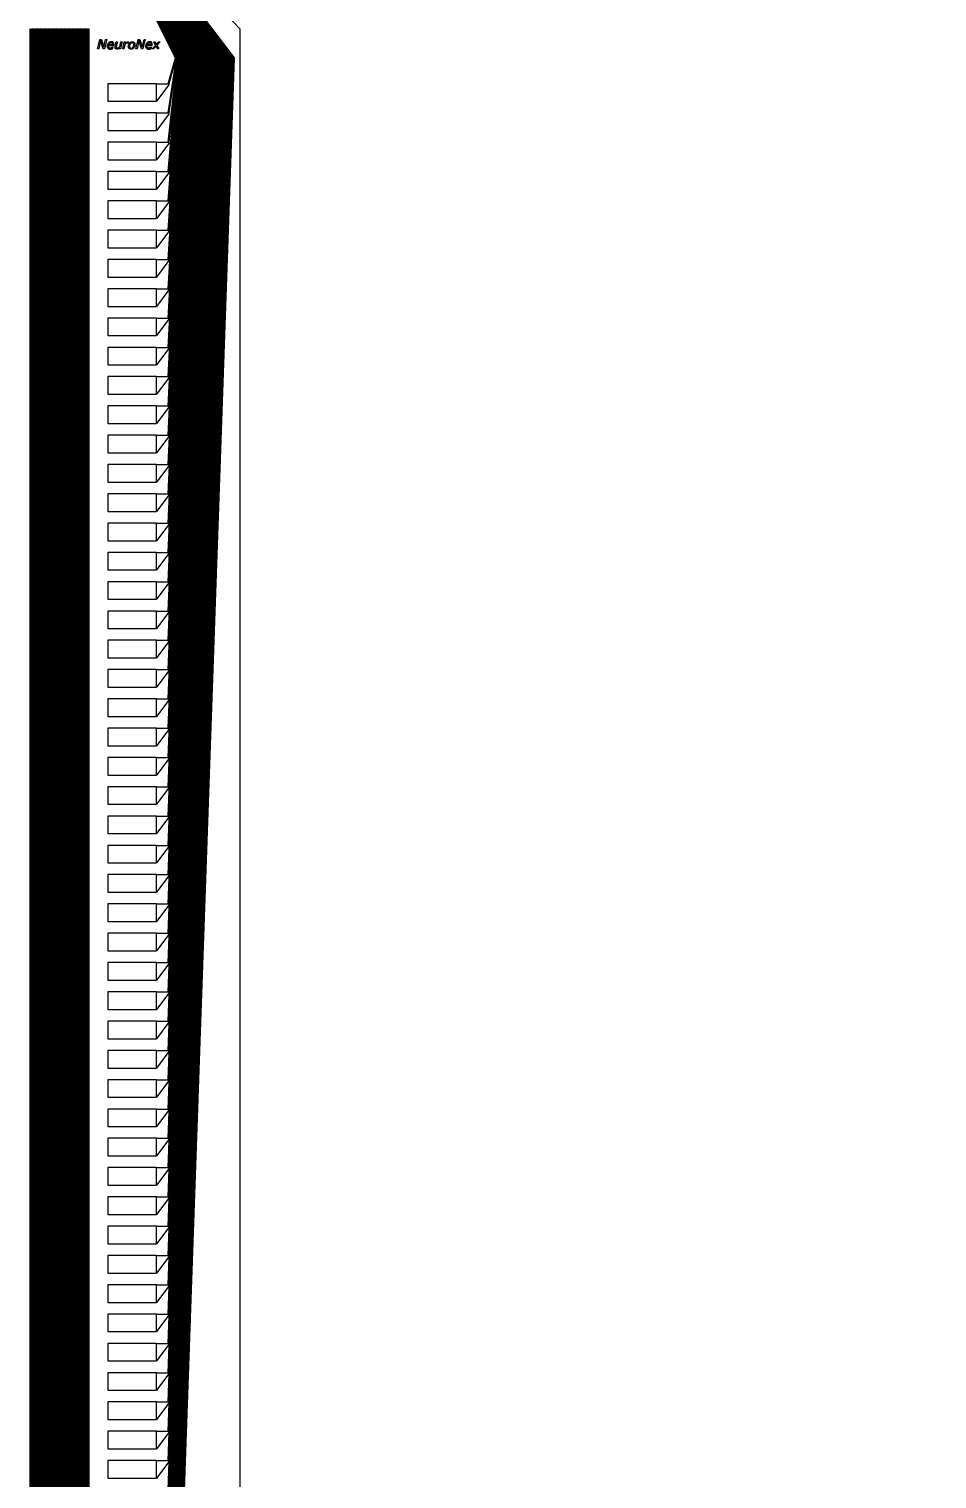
# Model space of a CAD drawing. Header units: inches. Extents: x 106592 to 209533, y 57057 to 74911.
# Drawn here: x 191323 to 194472, y 62992 to 68021 of the extents above; entities that cross this region are included whole.
import ezdxf

# ---------------------------------------------------------------- set-up
doc = ezdxf.new("R2010")
doc.units = ezdxf.units.IN
doc.header["$MEASUREMENT"] = 0
for name, color, linetype in [('metal', 221, 'Continuous'), ('nitride window', 40, 'Continuous'), ('profile', 140, 'Continuous')]:
    doc.layers.add(name, color=color, linetype=linetype)

msp = doc.modelspace()

# ---------------------------------------------------------------- linework, layer by layer
at = {"layer": 'metal'}
for points in [[(191584.5, 68411.4), (191585.1, 68411.4), (191832.5, 67921.4), (191830.9, 67921.4)], [(191585.7, 68411.4), (191586.3, 68411.4), (191835.7, 67921.4), (191834.1, 67921.4)], [(191586.9, 68411.4), (191587.5, 68411.4), (191838.9, 67921.4), (191837.3, 67921.4)], [(191842.1, 67921.4), (191840.5, 67921.4), (191588.1, 68411.4), (191588.7, 68411.4)], [(191589.3, 68411.4), (191589.9, 68411.4), (191845.3, 67921.4), (191843.7, 67921.4)], [(191848.5, 67921.4), (191846.9, 67921.4), (191590.5, 68411.4), (191591.1, 68411.4)], [(191591.7, 68411.4), (191592.3, 68411.4), (191851.7, 67921.4), (191850.1, 67921.4)], [(191592.9, 68411.4), (191593.5, 68411.4), (191854.9, 67921.4), (191853.3, 67921.4)], [(191856.5, 67921.4), (191858.1, 67921.4), (191594.7, 68411.4), (191594.1, 68411.4)], [(191595.3, 68411.4), (191595.9, 68411.4), (191861.3, 67921.4), (191859.7, 67921.4)], [(191862.9, 67921.4), (191864.5, 67921.4), (191597.1, 68411.4), (191596.5, 68411.4)], [(191597.7, 68411.4), (191598.3, 68411.4), (191867.7, 67921.4), (191866.1, 67921.4)], [(191869.3, 67921.4), (191870.9, 67921.4), (191599.5, 68411.4), (191598.9, 68411.4)], [(191600.1, 68411.4), (191600.7, 68411.4), (191874.1, 67921.4), (191872.5, 67921.4)], [(191601.3, 68411.4), (191601.9, 68411.4), (191877.3, 67921.4), (191875.7, 67921.4)], [(191602.5, 68411.4), (191603.1, 68411.4), (191880.5, 67921.4), (191878.9, 67921.4)], [(191603.7, 68411.4), (191604.3, 68411.4), (191883.7, 67921.4), (191882.1, 67921.4)], [(191604.9, 68411.4), (191605.5, 68411.4), (191886.9, 67921.4), (191885.3, 67921.4)], [(191890.1, 67921.4), (191888.5, 67921.4), (191606.1, 68411.4), (191606.7, 68411.4)], [(191607.3, 68411.4), (191607.9, 68411.4), (191893.3, 67921.4), (191891.7, 67921.4)], [(191896.5, 67921.4), (191894.9, 67921.4), (191608.5, 68411.4), (191609.1, 68411.4)], [(191609.7, 68411.4), (191610.3, 68411.4), (191899.7, 67921.4), (191898.1, 67921.4)], [(191610.9, 68411.4), (191611.5, 68411.4), (191902.9, 67921.4), (191901.3, 67921.4)], [(191904.5, 67921.4), (191906.1, 67921.4), (191612.7, 68411.4), (191612.1, 68411.4)], [(191613.3, 68411.4), (191613.9, 68411.4), (191909.3, 67921.4), (191907.7, 67921.4)], [(191910.9, 67921.4), (191912.5, 67921.4), (191615.1, 68411.4), (191614.5, 68411.4)], [(191615.7, 68411.4), (191616.3, 68411.4), (191915.7, 67921.4), (191914.1, 67921.4)], [(191917.3, 67921.4), (191918.9, 67921.4), (191617.5, 68411.4), (191616.9, 68411.4)], [(191618.1, 68411.4), (191618.7, 68411.4), (191922.1, 67921.4), (191920.5, 67921.4)], [(191619.3, 68411.4), (191619.9, 68411.4), (191925.3, 67921.4), (191923.7, 67921.4)], [(191620.5, 68411.4), (191621.1, 68411.4), (191928.5, 67921.4), (191926.9, 67921.4)], [(191621.7, 68411.4), (191622.3, 68411.4), (191931.7, 67921.4), (191930.1, 67921.4)], [(191622.9, 68411.4), (191623.5, 68411.4), (191934.9, 67921.4), (191933.3, 67921.4)], [(191938.1, 67921.4), (191936.5, 67921.4), (191624.1, 68411.4), (191624.7, 68411.4)], [(191625.3, 68411.4), (191625.9, 68411.4), (191941.3, 67921.4), (191939.7, 67921.4)], [(191944.5, 67921.4), (191942.9, 67921.4), (191626.5, 68411.4), (191627.1, 68411.4)], [(191627.7, 68411.4), (191628.3, 68411.4), (191947.7, 67921.4), (191946.1, 67921.4)], [(191628.9, 68411.4), (191629.5, 68411.4), (191950.9, 67921.4), (191949.3, 67921.4)], [(191952.5, 67921.4), (191954.1, 67921.4), (191630.7, 68411.4), (191630.1, 68411.4)], [(191631.3, 68411.4), (191631.9, 68411.4), (191957.3, 67921.4), (191955.7, 67921.4)], [(191958.9, 67921.4), (191960.5, 67921.4), (191633.1, 68411.4), (191632.5, 68411.4)], [(191633.7, 68411.4), (191634.3, 68411.4), (191963.7, 67921.4), (191962.1, 67921.4)], [(191965.3, 67921.4), (191966.9, 67921.4), (191635.5, 68411.4), (191634.9, 68411.4)], [(191636.1, 68411.4), (191636.7, 68411.4), (191970.1, 67921.4), (191968.5, 67921.4)], [(191637.3, 68411.4), (191637.9, 68411.4), (191973.3, 67921.4), (191971.7, 67921.4)], [(191638.5, 68411.4), (191639.1, 68411.4), (191976.5, 67921.4), (191974.9, 67921.4)], [(191639.7, 68411.4), (191640.3, 68411.4), (191979.7, 67921.4), (191978.1, 67921.4)], [(191640.9, 68411.4), (191641.5, 68411.4), (191982.9, 67921.4), (191981.3, 67921.4)], [(191986.1, 67921.4), (191984.5, 67921.4), (191642.1, 68411.4), (191642.7, 68411.4)], [(191643.3, 68411.4), (191643.9, 68411.4), (191989.3, 67921.4), (191987.7, 67921.4)], [(191992.5, 67921.4), (191990.9, 67921.4), (191644.5, 68411.4), (191645.1, 68411.4)], [(191645.7, 68411.4), (191646.3, 68411.4), (191995.7, 67921.4), (191994.1, 67921.4)], [(191646.9, 68411.4), (191647.5, 68411.4), (191998.9, 67921.4), (191997.3, 67921.4)], [(192000.5, 67921.4), (192002.1, 67921.4), (191648.7, 68411.4), (191648.1, 68411.4)], [(191649.3, 68411.4), (191649.9, 68411.4), (192005.3, 67921.4), (192003.7, 67921.4)], [(192006.9, 67921.4), (192008.5, 67921.4), (191651.1, 68411.4), (191650.5, 68411.4)], [(191651.7, 68411.4), (191652.3, 68411.4), (192011.7, 67921.4), (192010.1, 67921.4)], [(192013.3, 67921.4), (192014.9, 67921.4), (191653.5, 68411.4), (191652.9, 68411.4)], [(191654.1, 68411.4), (191654.7, 68411.4), (192018.1, 67921.4), (192016.5, 67921.4)], [(191655.3, 68411.4), (191655.9, 68411.4), (192021.3, 67921.4), (192019.7, 67921.4)], [(192024.5, 67921.4), (192022.9, 67921.4), (191656.5, 68411.4), (191657.1, 68411.4)], [(191657.7, 68411.4), (191658.3, 68411.4), (192027.7, 67921.4), (192026.1, 67921.4)], [(192030.9, 67921.4), (192029.3, 67921.4), (191658.9, 68411.4), (191659.5, 68411.4)], [(191660.1, 68411.4), (191660.7, 68411.4), (192034.1, 67921.4), (192032.5, 67921.4)], [(191328.2, 58721.4), (191326.6, 58721.4), (191326.6, 68021.4), (191328.2, 68021.4)], [(191331.4, 58721.4), (191329.8, 58721.4), (191329.8, 68021.4), (191331.4, 68021.4)], [(191334.6, 58721.4), (191333, 58721.4), (191333, 68021.4), (191334.6, 68021.4)], [(191337.8, 58721.4), (191336.2, 58721.4), (191336.2, 68021.4), (191337.8, 68021.4)], [(191341, 58721.4), (191339.4, 58721.4), (191339.4, 68021.4), (191341, 68021.4)], [(191344.2, 58721.4), (191342.6, 58721.4), (191342.6, 68021.4), (191344.2, 68021.4)], [(191347.4, 58721.4), (191345.8, 58721.4), (191345.8, 68021.4), (191347.4, 68021.4)], [(191350.6, 58721.4), (191349, 58721.4), (191349, 68021.4), (191350.6, 68021.4)], [(191353.8, 58721.4), (191352.2, 58721.4), (191352.2, 68021.4), (191353.8, 68021.4)], [(191357, 58721.4), (191355.4, 58721.4), (191355.4, 68021.4), (191357, 68021.4)], [(191360.2, 58721.4), (191358.6, 58721.4), (191358.6, 68021.4), (191360.2, 68021.4)], [(191363.4, 58721.4), (191361.8, 58721.4), (191361.8, 68021.4), (191363.4, 68021.4)], [(191366.6, 58721.4), (191365, 58721.4), (191365, 68021.4), (191366.6, 68021.4)], [(191369.8, 58721.4), (191368.2, 58721.4), (191368.2, 68021.4), (191369.8, 68021.4)], [(191373, 58721.4), (191371.4, 58721.4), (191371.4, 68021.4), (191373, 68021.4)], [(191376.2, 58721.4), (191374.6, 58721.4), (191374.6, 68021.4), (191376.2, 68021.4)], [(191379.4, 58721.4), (191377.8, 58721.4), (191377.8, 68021.4), (191379.4, 68021.4)], [(191382.6, 58721.4), (191381, 58721.4), (191381, 68021.4), (191382.6, 68021.4)], [(191385.8, 58721.4), (191384.2, 58721.4), (191384.2, 68021.4), (191385.8, 68021.4)], [(191389, 58721.4), (191387.4, 58721.4), (191387.4, 68021.4), (191389, 68021.4)], [(191392.2, 58721.4), (191390.6, 58721.4), (191390.6, 68021.4), (191392.2, 68021.4)], [(191395.4, 58721.4), (191393.8, 58721.4), (191393.8, 68021.4), (191395.4, 68021.4)], [(191398.6, 58721.4), (191397, 58721.4), (191397, 68021.4), (191398.6, 68021.4)], [(191401.8, 58721.4), (191400.2, 58721.4), (191400.2, 68021.4), (191401.8, 68021.4)], [(191405, 58721.4), (191403.4, 58721.4), (191403.4, 68021.4), (191405, 68021.4)], [(191408.2, 58721.4), (191406.6, 58721.4), (191406.6, 68021.4), (191408.2, 68021.4)], [(191411.4, 58721.4), (191409.8, 58721.4), (191409.8, 68021.4), (191411.4, 68021.4)], [(191414.6, 58721.4), (191413, 58721.4), (191413, 68021.4), (191414.6, 68021.4)], [(191417.8, 58721.4), (191416.2, 58721.4), (191416.2, 68021.4), (191417.8, 68021.4)], [(191421, 58721.4), (191419.4, 58721.4), (191419.4, 68021.4), (191421, 68021.4)], [(191424.2, 58721.4), (191422.6, 58721.4), (191422.6, 68021.4), (191424.2, 68021.4)], [(191427.4, 61418.7), (191425.8, 61418.7), (191425.8, 68021.4), (191427.4, 68021.4)], [(191430.6, 61418.7), (191429, 61418.7), (191429, 68021.4), (191430.6, 68021.4)], [(191433.8, 61418.7), (191432.2, 61418.7), (191432.2, 68021.4), (191433.8, 68021.4)], [(191437, 61418.7), (191435.4, 61418.7), (191435.4, 68021.4), (191437, 68021.4)], [(191440.2, 61418.7), (191438.6, 61418.7), (191438.6, 68021.4), (191440.2, 68021.4)], [(191443.4, 61418.7), (191441.8, 61418.7), (191441.8, 68021.4), (191443.4, 68021.4)], [(191446.6, 61418.7), (191445, 61418.7), (191445, 68021.4), (191446.6, 68021.4)], [(191449.8, 61418.7), (191448.2, 61418.7), (191448.2, 68021.4), (191449.8, 68021.4)], [(191453, 61418.7), (191451.4, 61418.7), (191451.4, 68021.4), (191453, 68021.4)], [(191456.2, 61418.7), (191454.6, 61418.7), (191454.6, 68021.4), (191456.2, 68021.4)], [(191459.4, 61418.7), (191457.8, 61418.7), (191457.8, 68021.4), (191459.4, 68021.4)], [(191462.6, 61418.7), (191461, 61418.7), (191461, 68021.4), (191462.6, 68021.4)], [(191465.8, 61418.7), (191464.2, 61418.7), (191464.2, 68021.4), (191465.8, 68021.4)], [(191469, 61418.7), (191467.4, 61418.7), (191467.4, 68021.4), (191469, 68021.4)], [(191472.2, 61418.7), (191470.6, 61418.7), (191470.6, 68021.4), (191472.2, 68021.4)], [(191475.4, 61418.7), (191473.8, 61418.7), (191473.8, 68021.4), (191475.4, 68021.4)], [(191478.6, 61418.7), (191477, 61418.7), (191477, 68021.4), (191478.6, 68021.4)], [(191481.8, 61418.7), (191480.2, 61418.7), (191480.2, 68021.4), (191481.8, 68021.4)], [(191485, 61418.7), (191483.4, 61418.7), (191483.4, 68021.4), (191485, 68021.4)], [(191488.2, 61418.7), (191486.6, 61418.7), (191486.6, 68021.4), (191488.2, 68021.4)], [(191491.4, 61418.7), (191489.8, 61418.7), (191489.8, 68021.4), (191491.4, 68021.4)], [(191494.6, 61418.7), (191493, 61418.7), (191493, 68021.4), (191494.6, 68021.4)], [(191497.8, 61418.7), (191496.2, 61418.7), (191496.2, 68021.4), (191497.8, 68021.4)], [(191501, 61418.7), (191499.4, 61418.7), (191499.4, 68021.4), (191501, 68021.4)], [(191504.2, 61418.7), (191502.6, 61418.7), (191502.6, 68021.4), (191504.2, 68021.4)], [(191507.4, 61418.7), (191505.8, 61418.7), (191505.8, 68021.4), (191507.4, 68021.4)], [(191510.6, 61418.7), (191509, 61418.7), (191509, 68021.4), (191510.6, 68021.4)], [(191513.8, 61418.7), (191512.2, 61418.7), (191512.2, 68021.4), (191513.8, 68021.4)], [(191517, 61418.7), (191515.4, 61418.7), (191515.4, 68021.4), (191517, 68021.4)], [(191520.2, 61418.7), (191518.6, 61418.7), (191518.6, 68021.4), (191520.2, 68021.4)], [(191523.4, 61418.7), (191521.8, 61418.7), (191521.8, 68021.4), (191523.4, 68021.4)], [(191526.6, 61418.7), (191525, 61418.7), (191525, 68021.4), (191526.6, 68021.4)], [(191529.8, 61418.7), (191528.2, 61418.7), (191528.2, 68021.4), (191529.8, 68021.4)], [(191560.3, 67952.4), (191567.7, 67984.4), (191574.1, 67984.4), (191581.9, 67958.2), (191588.3, 67984.4), (191592.4, 67984.4), (191584.6, 67952.4), (191579.5, 67952.4), (191570.9, 67981), (191564.3, 67952.4)], [(191598.3, 67964), (191616.1, 67964), (191616.4, 67965.3), (191616.7, 67966.8), (191616.9, 67968.6), (191616.9, 67969.6), (191616.8, 67970.8), (191616.5, 67972.1), (191616, 67973.3), (191615.7, 67973.9), (191615.3, 67974.4), (191614.8, 67974.9), (191614.3, 67975.3), (191613.7, 67975.8), (191613.4, 67976), (191612.8, 67976.2), (191611.9, 67976.6), (191611.1, 67976.8), (191610.2, 67976.9), (191609.3, 67977), (191608.3, 67977), (191607.4, 67977), (191606.7, 67976.9), (191605.9, 67976.8), (191605, 67976.6), (191604.1, 67976.4), (191603.3, 67976.1), (191602.5, 67975.7), (191601.5, 67975.2), (191600.7, 67974.7), (191599.9, 67974.1), (191599.1, 67973.4), (191598.3, 67972.5), (191597.5, 67971.7), (191596.8, 67970.7), (191596.2, 67969.9), (191595.7, 67969), (191595.2, 67967.9), (191594.8, 67967), (191594.5, 67966), (191594.3, 67965), (191594.1, 67964), (191594, 67963.3), (191593.9, 67962.6), (191593.9, 67961.7), (191593.8, 67961.3), (191593.8, 67960.7), (191593.9, 67960.1), (191593.9, 67959.4), (191594, 67958.9), (191594.1, 67958.4), (191594.3, 67957.8), (191594.5, 67957.2), (191594.8, 67956.5), (191595.1, 67956), (191595.4, 67955.6), (191595.5, 67955.4), (191596, 67954.8), (191596.3, 67954.5), (191596.8, 67954.1), (191597.4, 67953.6), (191598.1, 67953.2), (191598.8, 67952.9), (191599.2, 67952.7), (191599.9, 67952.5), (191600.1, 67952.4), (191600.8, 67952.2), (191601.3, 67952.1), (191602, 67952), (191602.7, 67951.9), (191603.4, 67951.8), (191603.9, 67951.8), (191604.3, 67951.8), (191604.8, 67951.8), (191605.3, 67951.8), (191605.9, 67951.9), (191606.5, 67951.9), (191607, 67952), (191607.5, 67952), (191608.1, 67952.1), (191608.6, 67952.3), (191609.1, 67952.4), (191609.5, 67952.5), (191609.9, 67952.6), (191610.4, 67952.7), (191610.8, 67952.8), (191611.2, 67953), (191611.6, 67953.1), (191612.2, 67953.3), (191612.8, 67953.5), (191613.7, 67953.9), (191614.6, 67958.2), (191614.4, 67958.2), (191613.9, 67957.9), (191613.3, 67957.5), (191612.7, 67957.2), (191612.3, 67957), (191611.8, 67956.8), (191611.4, 67956.6), (191610.9, 67956.4), (191610.5, 67956.3), (191610.1, 67956.1), (191609.6, 67955.9), (191609.2, 67955.8), (191608.8, 67955.7), (191608.3, 67955.6), (191607.8, 67955.5), (191607.4, 67955.4), (191607, 67955.3), (191606.4, 67955.3), (191606, 67955.2), (191605.4, 67955.2), (191604.9, 67955.2), (191604.5, 67955.2), (191604.1, 67955.3), (191603.5, 67955.3), (191603, 67955.4), (191602.7, 67955.5), (191602.2, 67955.6), (191601.7, 67955.8), (191601.3, 67956), (191601, 67956.1), (191600.7, 67956.3), (191600.3, 67956.6), (191600.1, 67956.8), (191599.7, 67957.1), (191599.6, 67957.3), (191599.4, 67957.6), (191599.1, 67957.9), (191598.9, 67958.3), (191598.8, 67958.4), (191598.6, 67958.7), (191598.5, 67959), (191598.5, 67959.3), (191598.3, 67959.6), (191598.2, 67960.1), (191598.1, 67960.9), (191598.1, 67961.7), (191598.1, 67962.4), (191598.2, 67963.2), (191598.3, 67963.8), (191598.3, 67964), (191598.3, 67964), (191598.9, 67967), (191599, 67967.3), (191599.1, 67967.6), (191599.2, 67967.9), (191599.4, 67968.3), (191599.5, 67968.7), (191599.7, 67969), (191599.8, 67969.3), (191600, 67969.6), (191600.1, 67969.8), (191600.3, 67970), (191600.5, 67970.3), (191600.6, 67970.5), (191600.9, 67970.8), (191601, 67971), (191601.4, 67971.3), (191601.6, 67971.5), (191601.9, 67971.7), (191602.1, 67972), (191602.4, 67972.2), (191602.7, 67972.4), (191602.9, 67972.5), (191603.2, 67972.7), (191603.3, 67972.8), (191603.5, 67972.9), (191603.7, 67973), (191604, 67973.1), (191604.2, 67973.2), (191604.5, 67973.3), (191604.7, 67973.4), (191604.9, 67973.4), (191605.2, 67973.5), (191605.4, 67973.6), (191605.7, 67973.7), (191605.9, 67973.7), (191606.1, 67973.7), (191606.4, 67973.8), (191606.7, 67973.8), (191606.9, 67973.8), (191607.2, 67973.8), (191607.6, 67973.9), (191607.7, 67973.9), (191607.9, 67973.9), (191608.2, 67973.8), (191608.4, 67973.8), (191608.6, 67973.8), (191608.8, 67973.8), (191608.9, 67973.8), (191609.2, 67973.7), (191609.5, 67973.7), (191609.7, 67973.6), (191610, 67973.5), (191610, 67973.5), (191610.2, 67973.5), (191610.3, 67973.4), (191610.5, 67973.4), (191610.6, 67973.3), (191610.7, 67973.2), (191610.8, 67973.2), (191610.9, 67973.1), (191611, 67973.1), (191611.1, 67973), (191611.2, 67972.9), (191611.3, 67972.9), (191611.4, 67972.8), (191611.5, 67972.7), (191611.6, 67972.6), (191611.7, 67972.5), (191611.8, 67972.4), (191612, 67972.1), (191612.2, 67971.9), (191612.3, 67971.6), (191612.4, 67971.4), (191612.5, 67971.2), (191612.6, 67971), (191612.7, 67970.8), (191612.7, 67970.6), (191612.8, 67970.3), (191612.8, 67970.1), (191612.9, 67969.6), (191612.9, 67969.3), (191612.9, 67969), (191612.9, 67968.6), (191612.9, 67968.3), (191612.9, 67968), (191612.8, 67967.7), (191612.8, 67967.4), (191612.7, 67967.2), (191612.7, 67967), (191599, 67967), (191598.9, 67967)], [(191625, 67976.4), (191629, 67976.4), (191626.6, 67966.1), (191625.9, 67962.7), (191625.6, 67961.8), (191625.5, 67961), (191625.4, 67960.4), (191625.3, 67959.3), (191625.3, 67958.5), (191625.5, 67957.6), (191625.7, 67957), (191626.1, 67956.5), (191626.3, 67956.2), (191626.5, 67956.1), (191626.7, 67956), (191626.9, 67955.9), (191627.1, 67955.8), (191627.4, 67955.7), (191627.7, 67955.6), (191627.9, 67955.5), (191628.2, 67955.5), (191628.5, 67955.5), (191628.7, 67955.4), (191629, 67955.4), (191629.3, 67955.4), (191629.6, 67955.4), (191629.8, 67955.4), (191630.1, 67955.5), (191630.4, 67955.5), (191630.7, 67955.5), (191631.1, 67955.6), (191631.4, 67955.7), (191631.6, 67955.8), (191631.9, 67955.9), (191632.2, 67956), (191632.6, 67956.1), (191633, 67956.3), (191633.4, 67956.5), (191633.8, 67956.7), (191634.2, 67956.8), (191634.5, 67957), (191634.7, 67957.1), (191634.9, 67957.2), (191635.2, 67957.4), (191635.5, 67957.5), (191635.7, 67957.7), (191635.9, 67957.8), (191636.1, 67957.9), (191636.4, 67958.1), (191636.6, 67958.3), (191636.8, 67958.3), (191636.9, 67958.4), (191636.9, 67958.5), (191638.3, 67964.3), (191640.2, 67972.3), (191641.1, 67976.4), (191645.2, 67976.4), (191643.7, 67970.1), (191642.5, 67965.1), (191641.9, 67962.4), (191639.6, 67952.4), (191635.5, 67952.4), (191636.1, 67955), (191635.6, 67954.6), (191634.7, 67954.1), (191633.8, 67953.5), (191632.9, 67953.1), (191632.2, 67952.7), (191631.4, 67952.4), (191630.5, 67952.1), (191629.9, 67952), (191629.3, 67951.8), (191628.7, 67951.7), (191627.9, 67951.7), (191627.2, 67951.7), (191626.5, 67951.8), (191625.9, 67951.8), (191625.3, 67952), (191624.8, 67952.1), (191624.3, 67952.3), (191623.8, 67952.5), (191623.4, 67952.8), (191623.1, 67953), (191622.7, 67953.2), (191622.4, 67953.6), (191622, 67954.1), (191621.7, 67954.6), (191621.4, 67955.2), (191621.2, 67955.8), (191621.1, 67956.5), (191621, 67957.1), (191621, 67957.7), (191621, 67958.3), (191621.1, 67959.2), (191621.2, 67960.2), (191621.3, 67960.8), (191621.5, 67961.5), (191621.9, 67963.1), (191622.5, 67965.8), (191624.3, 67973.4), (191625, 67976.4), (191625, 67976.4)], [(191653.1, 67976.4), (191657.2, 67976.4), (191656.4, 67972.8), (191657.5, 67973.6), (191658.8, 67974.4), (191660.2, 67975.1), (191661.7, 67975.7), (191663.1, 67976.1), (191664.3, 67976.3), (191665.4, 67976.4), (191666.5, 67976.3), (191667.4, 67976.2), (191668.1, 67976.1), (191667.1, 67972.1), (191666.8, 67972.1), (191666.3, 67972.2), (191665.2, 67972.4), (191664.2, 67972.5), (191663.2, 67972.5), (191662, 67972.4), (191660.8, 67972.1), (191659.2, 67971.5), (191658.2, 67971), (191657.1, 67970.4), (191656.2, 67969.8), (191655.6, 67969.4), (191651.7, 67952.4), (191647.6, 67952.4), (191650.8, 67966.3), (191652.5, 67974)], [(191681, 67977), (191682.5, 67977), (191683.8, 67976.7), (191684.8, 67976.5), (191685.9, 67976), (191687.2, 67975.1), (191688, 67974.3), (191688.8, 67973.2), (191689.5, 67971.8), (191689.8, 67970.8), (191690, 67969.7), (191690.1, 67968.6), (191690.1, 67967.4), (191690, 67965.8), (191689.9, 67964.8), (191689.6, 67963.7), (191689.4, 67962.7), (191689.2, 67962.1), (191688.9, 67961.1), (191688.6, 67960.3), (191688.2, 67959.5), (191687.7, 67958.6), (191687.4, 67958.1), (191686.7, 67957), (191685.8, 67956), (191684.7, 67954.9), (191683.4, 67953.8), (191682, 67953), (191680.5, 67952.4), (191679.2, 67952), (191677.9, 67951.8), (191676.2, 67951.7), (191675.2, 67951.7), (191673.5, 67952), (191672.4, 67952.3), (191671.5, 67952.7), (191670.6, 67953.2), (191669.8, 67953.8), (191669, 67954.6), (191668.4, 67955.6), (191667.9, 67956.6), (191667.6, 67957.5), (191667.3, 67958.7), (191667.2, 67959.9), (191667.1, 67961.4), (191667.2, 67962.3), (191667.3, 67964.1), (191667.7, 67965.9), (191668.3, 67967.6), (191669.1, 67969.5), (191670.2, 67971.3), (191671.3, 67972.7), (191672.4, 67973.8), (191673.6, 67974.7), (191675, 67975.6), (191676.7, 67976.3), (191678.1, 67976.7), (191679.3, 67976.9), (191680.2, 67977), (191680.9, 67977), (191680.9, 67973.6), (191679.9, 67973.6), (191678.9, 67973.5), (191678.1, 67973.3), (191677.2, 67972.9), (191676.2, 67972.3), (191675.3, 67971.6), (191674.4, 67970.7), (191673.6, 67969.5), (191673.1, 67968.7), (191672.6, 67967.6), (191672, 67966.2), (191671.7, 67964.9), (191671.5, 67963.7), (191671.4, 67962.3), (191671.3, 67960.5), (191671.5, 67959.1), (191672, 67957.6), (191672.6, 67956.8), (191673.3, 67956.1), (191674.2, 67955.6), (191675.1, 67955.2), (191676.3, 67955.1), (191677.6, 67955.1), (191679.1, 67955.4), (191680.3, 67955.9), (191681.7, 67956.8), (191683.2, 67958.5), (191684, 67959.8), (191684.7, 67961.3), (191685.3, 67963.1), (191685.7, 67965.3), (191685.7, 67966.9), (191685.8, 67968.6), (191685.5, 67970), (191685, 67971.2), (191684.5, 67972), (191683.9, 67972.6), (191683.2, 67973), (191682.1, 67973.5), (191681.2, 67973.6), (191680.9, 67973.6)], [(191693.5, 67952.4), (191700.9, 67984.4), (191707.3, 67984.4), (191715.1, 67958.3), (191721.5, 67984.4), (191725.6, 67984.4), (191717.8, 67952.4), (191712.7, 67952.4), (191704, 67981), (191697.5, 67952.4)], [(191731.5, 67964), (191749.3, 67964), (191749.6, 67965.3), (191749.9, 67966.9), (191750.1, 67968.6), (191750.1, 67969.6), (191750, 67970.8), (191749.7, 67972.2), (191749.2, 67973.4), (191748.9, 67973.9), (191748.5, 67974.4), (191748, 67974.9), (191747.5, 67975.4), (191746.9, 67975.8), (191746.6, 67976), (191746, 67976.3), (191745.1, 67976.6), (191744.3, 67976.8), (191743.4, 67977), (191742.5, 67977), (191741.5, 67977.1), (191740.6, 67977), (191739.9, 67977), (191739.1, 67976.9), (191738.2, 67976.7), (191737.3, 67976.4), (191736.5, 67976.1), (191735.7, 67975.8), (191734.7, 67975.2), (191733.9, 67974.7), (191733.1, 67974.1), (191732.3, 67973.4), (191731.4, 67972.6), (191730.7, 67971.7), (191730, 67970.8), (191729.4, 67969.9), (191728.9, 67969), (191728.4, 67968), (191728, 67967), (191727.7, 67966), (191727.5, 67965), (191727.3, 67964.1), (191727.2, 67963.4), (191727.1, 67962.6), (191727, 67961.8), (191727, 67961.3), (191727, 67960.7), (191727.1, 67960.1), (191727.1, 67959.4), (191727.2, 67958.9), (191727.3, 67958.4), (191727.5, 67957.9), (191727.7, 67957.2), (191728, 67956.5), (191728.3, 67956), (191728.6, 67955.6), (191728.7, 67955.4), (191729.2, 67954.9), (191729.5, 67954.5), (191730, 67954.1), (191730.6, 67953.7), (191731.3, 67953.2), (191732, 67952.9), (191732.4, 67952.7), (191733.1, 67952.5), (191733.3, 67952.4), (191734, 67952.2), (191734.5, 67952.1), (191735.2, 67952), (191735.9, 67951.9), (191736.6, 67951.9), (191737, 67951.9), (191737.5, 67951.9), (191738, 67951.8), (191738.5, 67951.9), (191739.1, 67951.9), (191739.7, 67951.9), (191740.2, 67952), (191740.7, 67952.1), (191741.3, 67952.2), (191741.8, 67952.3), (191742.3, 67952.4), (191742.7, 67952.5), (191743.1, 67952.6), (191743.6, 67952.7), (191744, 67952.9), (191744.4, 67953), (191744.8, 67953.1), (191745.4, 67953.4), (191746, 67953.6), (191746.9, 67953.9), (191747.8, 67958.2), (191747.6, 67958.2), (191747.1, 67957.9), (191746.5, 67957.6), (191745.9, 67957.2), (191745.5, 67957), (191745, 67956.8), (191744.6, 67956.6), (191744.1, 67956.5), (191743.7, 67956.3), (191743.2, 67956.1), (191742.8, 67956), (191742.4, 67955.9), (191742, 67955.7), (191741.5, 67955.6), (191741, 67955.5), (191740.6, 67955.4), (191740.1, 67955.3), (191739.6, 67955.3), (191739.2, 67955.2), (191738.6, 67955.2), (191738.1, 67955.2), (191737.7, 67955.2), (191737.3, 67955.3), (191736.7, 67955.3), (191736.2, 67955.4), (191735.9, 67955.5), (191735.4, 67955.7), (191734.9, 67955.8), (191734.5, 67956), (191734.2, 67956.2), (191733.9, 67956.4), (191733.5, 67956.6), (191733.2, 67956.9), (191732.9, 67957.2), (191732.8, 67957.3), (191732.6, 67957.6), (191732.3, 67957.9), (191732.1, 67958.3), (191732, 67958.5), (191731.8, 67958.8), (191731.7, 67959), (191731.6, 67959.3), (191731.5, 67959.6), (191731.4, 67960.2), (191731.3, 67961), (191731.3, 67961.7), (191731.3, 67962.4), (191731.4, 67963.2), (191731.5, 67963.8), (191731.5, 67964), (191731.5, 67964), (191732.1, 67967), (191732.2, 67967.3), (191732.3, 67967.6), (191732.4, 67967.9), (191732.6, 67968.4), (191732.7, 67968.7), (191732.9, 67969), (191733, 67969.3), (191733.2, 67969.6), (191733.3, 67969.8), (191733.5, 67970), (191733.7, 67970.4), (191733.8, 67970.5), (191734.1, 67970.8), (191734.2, 67971), (191734.6, 67971.4), (191734.8, 67971.5), (191735.1, 67971.8), (191735.3, 67972), (191735.6, 67972.2), (191735.9, 67972.4), (191736.1, 67972.5), (191736.3, 67972.7), (191736.5, 67972.8), (191736.7, 67972.9), (191736.9, 67973), (191737.2, 67973.1), (191737.4, 67973.2), (191737.7, 67973.3), (191737.9, 67973.4), (191738.1, 67973.5), (191738.4, 67973.6), (191738.6, 67973.6), (191738.9, 67973.7), (191739.1, 67973.7), (191739.3, 67973.8), (191739.6, 67973.8), (191739.9, 67973.8), (191740.1, 67973.9), (191740.4, 67973.9), (191740.8, 67973.9), (191740.9, 67973.9), (191741.1, 67973.9), (191741.4, 67973.9), (191741.6, 67973.9), (191741.8, 67973.8), (191742, 67973.8), (191742.1, 67973.8), (191742.4, 67973.8), (191742.7, 67973.7), (191742.9, 67973.7), (191743.2, 67973.6), (191743.2, 67973.6), (191743.4, 67973.5), (191743.5, 67973.4), (191743.7, 67973.4), (191743.8, 67973.3), (191743.9, 67973.3), (191744, 67973.2), (191744.1, 67973.2), (191744.2, 67973.1), (191744.3, 67973), (191744.4, 67972.9), (191744.5, 67972.9), (191744.6, 67972.8), (191744.7, 67972.7), (191744.8, 67972.6), (191744.9, 67972.5), (191745, 67972.4), (191745.2, 67972.1), (191745.4, 67971.9), (191745.5, 67971.7), (191745.6, 67971.4), (191745.7, 67971.2), (191745.8, 67971.1), (191745.9, 67970.8), (191745.9, 67970.6), (191746, 67970.3), (191746, 67970.1), (191746.1, 67969.6), (191746.1, 67969.4), (191746.1, 67969), (191746.1, 67968.6), (191746.1, 67968.3), (191746.1, 67968), (191746, 67967.8), (191746, 67967.5), (191745.9, 67967.2), (191745.9, 67967), (191732.2, 67967), (191732.1, 67967)], [(191755.1, 67976.4), (191759.5, 67976.4), (191764.3, 67967.2), (191773.1, 67976.4), (191778, 67976.4), (191765.9, 67964.3), (191772.5, 67952.4), (191768, 67952.4), (191763.2, 67961.5), (191754.4, 67952.4), (191749.5, 67952.4), (191761.6, 67964.5)], [(191898.1, 67921.4), (191899.7, 67921.4), (191807.3, 65698), (191805.2, 65698)], [(191807.3, 65799.6), (191805.2, 65799.6), (191894.9, 67921.4), (191896.5, 67921.4)], [(191891.7, 67921.4), (191893.3, 67921.4), (191807.3, 65901.2), (191805.2, 65901.2)], [(191807.3, 66002.8), (191805.2, 66002.8), (191888.5, 67921.4), (191890.1, 67921.4)], [(191807.3, 66104.4), (191805.2, 66104.4), (191885.3, 67921.4), (191886.9, 67921.4)], [(191882.1, 67921.4), (191883.7, 67921.4), (191807.3, 66206.1), (191805.2, 66206.1)], [(191901.3, 67921.4), (191902.9, 67921.4), (191807.3, 65596.4), (191805.2, 65596.4)], [(191904.5, 67921.4), (191906.1, 67921.4), (191807.3, 65494.8), (191805.2, 65494.8)], [(191930.1, 67921.4), (191931.7, 67921.4), (191807.3, 64682), (191805.2, 64682)], [(191926.9, 67921.4), (191928.5, 67921.4), (191807.3, 64783.6), (191805.2, 64783.6)], [(191907.7, 67921.4), (191909.3, 67921.4), (191807.3, 65393.2), (191805.2, 65393.2)], [(191807.3, 65291.6), (191805.2, 65291.6), (191910.9, 67921.4), (191912.5, 67921.4)], [(191807.3, 65190), (191805.2, 65190), (191914.1, 67921.4), (191915.7, 67921.4)], [(191917.3, 67921.4), (191918.9, 67921.4), (191807.3, 65088.4), (191805.2, 65088.4)], [(191807.3, 64986.8), (191805.2, 64986.8), (191920.5, 67921.4), (191922.1, 67921.4)], [(191923.7, 67921.4), (191925.3, 67921.4), (191807.3, 64885.2), (191805.2, 64885.2)], [(191872.5, 67921.4), (191874.1, 67921.4), (191807.3, 66510.9), (191805.2, 66510.9)], [(191807.3, 66612.5), (191805.2, 66612.5), (191869.3, 67921.4), (191870.9, 67921.4)], [(191866.1, 67921.4), (191867.7, 67921.4), (191807.3, 66714.1), (191805.2, 66714.1)], [(191807.3, 66815.7), (191805.2, 66815.7), (191862.9, 67921.4), (191864.5, 67921.4)], [(191807.3, 66917.3), (191805.2, 66917.3), (191859.7, 67921.4), (191861.3, 67921.4)], [(191856.5, 67921.4), (191858.1, 67921.4), (191807.3, 67018.9), (191805.2, 67018.9)], [(191875.7, 67921.4), (191877.3, 67921.4), (191807.3, 66409.3), (191805.2, 66409.3)], [(191878.9, 67921.4), (191880.5, 67921.4), (191807.3, 66307.7), (191805.2, 66307.7)], [(191853.3, 67921.4), (191854.9, 67921.4), (191807.3, 67120.5), (191805.2, 67120.5)], [(191850.1, 67921.4), (191851.7, 67921.4), (191807.3, 67222.1), (191805.2, 67222.1)], [(191830.9, 67921.4), (191832.5, 67921.4), (191807.3, 67831.7), (191805.2, 67831.7)], [(191807.3, 67730.1), (191805.2, 67730.1), (191834.1, 67921.4), (191835.7, 67921.4)], [(191807.3, 67628.5), (191805.2, 67628.5), (191837.3, 67921.4), (191838.9, 67921.4)], [(191840.5, 67921.4), (191842.1, 67921.4), (191807.3, 67526.9), (191805.2, 67526.9)], [(191807.3, 67425.3), (191805.2, 67425.3), (191843.7, 67921.4), (191845.3, 67921.4)], [(191846.9, 67921.4), (191848.5, 67921.4), (191807.3, 67323.7), (191805.2, 67323.7)], [(192000.5, 67921.4), (192002.1, 67921.4), (191807.3, 62446.7), (191805.2, 62446.7)], [(191807.3, 62548.3), (191805.2, 62548.3), (191997.3, 67921.4), (191998.9, 67921.4)], [(191994.1, 67921.4), (191995.7, 67921.4), (191807.3, 62649.9), (191805.2, 62649.9)], [(191807.3, 62751.5), (191805.2, 62751.5), (191990.9, 67921.4), (191992.5, 67921.4)], [(191807.3, 62853.1), (191805.2, 62853.1), (191987.7, 67921.4), (191989.3, 67921.4)], [(191984.5, 67921.4), (191986.1, 67921.4), (191807.3, 62954.7), (191805.2, 62954.7)], [(192003.7, 67921.4), (192005.3, 67921.4), (191807.3, 62345.1), (191805.2, 62345.1)], [(192006.9, 67921.4), (192008.5, 67921.4), (191807.3, 62243.5), (191805.2, 62243.5)], [(192032.5, 67921.4), (192034.1, 67921.4), (191807.3, 61430.7), (191805.2, 61430.7)], [(192029.3, 67921.4), (192030.9, 67921.4), (191807.3, 61532.3), (191805.2, 61532.3)], [(192010.1, 67921.4), (192011.7, 67921.4), (191807.3, 62141.9), (191805.2, 62141.9)], [(191807.3, 62040.3), (191805.2, 62040.3), (192013.3, 67921.4), (192014.9, 67921.4)], [(191807.3, 61938.7), (191805.2, 61938.7), (192016.5, 67921.4), (192018.1, 67921.4)], [(192019.7, 67921.4), (192021.3, 67921.4), (191807.3, 61837.1), (191805.2, 61837.1)], [(191807.3, 61735.5), (191805.2, 61735.5), (192022.9, 67921.4), (192024.5, 67921.4)], [(192026.1, 67921.4), (192027.7, 67921.4), (191807.3, 61633.9), (191805.2, 61633.9)], [(191974.9, 67921.4), (191976.5, 67921.4), (191807.3, 63259.5), (191805.2, 63259.5)], [(191807.3, 63361.1), (191805.2, 63361.1), (191971.7, 67921.4), (191973.3, 67921.4)], [(191968.5, 67921.4), (191970.1, 67921.4), (191807.3, 63462.7), (191805.2, 63462.7)], [(191807.3, 63564.3), (191805.2, 63564.3), (191965.3, 67921.4), (191966.9, 67921.4)], [(191807.3, 63666), (191805.2, 63666), (191962.1, 67921.4), (191963.7, 67921.4)], [(191958.9, 67921.4), (191960.5, 67921.4), (191807.3, 63767.6), (191805.2, 63767.6)], [(191978.1, 67921.4), (191979.7, 67921.4), (191807.3, 63157.9), (191805.2, 63157.9)], [(191981.3, 67921.4), (191982.9, 67921.4), (191807.3, 63056.3), (191805.2, 63056.3)], [(191955.7, 67921.4), (191957.3, 67921.4), (191807.3, 63869.2), (191805.2, 63869.2)], [(191952.5, 67921.4), (191954.1, 67921.4), (191807.3, 63970.8), (191805.2, 63970.8)], [(191933.3, 67921.4), (191934.9, 67921.4), (191807.3, 64580.4), (191805.2, 64580.4)], [(191807.3, 64478.8), (191805.2, 64478.8), (191936.5, 67921.4), (191938.1, 67921.4)], [(191807.3, 64377.2), (191805.2, 64377.2), (191939.7, 67921.4), (191941.3, 67921.4)], [(191942.9, 67921.4), (191944.5, 67921.4), (191807.3, 64275.6), (191805.2, 64275.6)], [(191807.3, 64174), (191805.2, 64174), (191946.1, 67921.4), (191947.7, 67921.4)], [(191949.3, 67921.4), (191950.9, 67921.4), (191807.3, 64072.4), (191805.2, 64072.4)], [(191765, 67831.7), (191595.6, 67831.7), (191595.6, 67770.8), (191765, 67770.8)], [(191765, 67770.8), (191765, 67831.7), (191807.3, 67831.7), (191807.3, 67827.5), (191765, 67770.8)], [(191765, 67730.1), (191595.6, 67730.1), (191595.6, 67669.1), (191765, 67669.1)], [(191765, 67669.1), (191765, 67730.1), (191807.3, 67730.1), (191807.3, 67725.9), (191765, 67669.1)], [(191765, 67628.5), (191595.6, 67628.5), (191595.6, 67567.5), (191765, 67567.5)], [(191765, 67567.5), (191765, 67628.5), (191807.3, 67628.5), (191807.3, 67624.3), (191765, 67567.5)], [(191765, 67526.9), (191595.6, 67526.9), (191595.6, 67465.9), (191765, 67465.9)], [(191765, 67465.9), (191765, 67526.9), (191807.3, 67526.9), (191807.3, 67522.7), (191765, 67465.9)], [(191765, 67425.3), (191595.6, 67425.3), (191595.6, 67364.3), (191765, 67364.3)], [(191765, 67364.3), (191765, 67425.3), (191807.3, 67425.3), (191807.3, 67421.1), (191765, 67364.3)], [(191765, 67323.7), (191595.6, 67323.7), (191595.6, 67262.7), (191765, 67262.7)], [(191765, 67262.7), (191765, 67323.7), (191807.3, 67323.7), (191807.3, 67319.5), (191765, 67262.7)], [(191765, 67222.1), (191595.6, 67222.1), (191595.6, 67161.1), (191765, 67161.1)], [(191765, 67161.1), (191765, 67222.1), (191807.3, 67222.1), (191807.3, 67217.9), (191765, 67161.1)], [(191765, 67120.5), (191595.6, 67120.5), (191595.6, 67059.5), (191765, 67059.5)], [(191765, 67059.5), (191765, 67120.5), (191807.3, 67120.5), (191807.3, 67116.3), (191765, 67059.5)], [(191765, 67018.9), (191595.6, 67018.9), (191595.6, 66957.9), (191765, 66957.9)], [(191765, 66957.9), (191765, 67018.9), (191807.3, 67018.9), (191807.3, 67014.7), (191765, 66957.9)], [(191765, 66917.3), (191595.6, 66917.3), (191595.6, 66856.3), (191765, 66856.3)], [(191765, 66856.3), (191765, 66917.3), (191807.3, 66917.3), (191807.3, 66913), (191765, 66856.3)], [(191765, 66815.7), (191595.6, 66815.7), (191595.6, 66754.7), (191765, 66754.7)], [(191765, 66754.7), (191765, 66815.7), (191807.3, 66815.7), (191807.3, 66811.4), (191765, 66754.7)], [(191765, 66714.1), (191595.6, 66714.1), (191595.6, 66653.1), (191765, 66653.1)], [(191765, 66653.1), (191765, 66714.1), (191807.3, 66714.1), (191807.3, 66709.8), (191765, 66653.1)], [(191765, 66612.5), (191595.6, 66612.5), (191595.6, 66551.5), (191765, 66551.5)], [(191765, 66551.5), (191765, 66612.5), (191807.3, 66612.5), (191807.3, 66608.2), (191765, 66551.5)], [(191765, 66510.9), (191595.6, 66510.9), (191595.6, 66449.9), (191765, 66449.9)], [(191765, 66449.9), (191765, 66510.9), (191807.3, 66510.9), (191807.3, 66506.6), (191765, 66449.9)], [(191765, 66409.3), (191595.6, 66409.3), (191595.6, 66348.3), (191765, 66348.3)], [(191765, 66348.3), (191765, 66409.3), (191807.3, 66409.3), (191807.3, 66405), (191765, 66348.3)], [(191765, 66307.7), (191595.6, 66307.7), (191595.6, 66246.7), (191765, 66246.7)], [(191765, 66246.7), (191765, 66307.7), (191807.3, 66307.7), (191807.3, 66303.4), (191765, 66246.7)], [(191765, 66206.1), (191595.6, 66206.1), (191595.6, 66145.1), (191765, 66145.1)], [(191765, 66145.1), (191765, 66206.1), (191807.3, 66206.1), (191807.3, 66201.8), (191765, 66145.1)], [(191765, 66104.4), (191595.6, 66104.4), (191595.6, 66043.5), (191765, 66043.5)], [(191765, 66043.5), (191765, 66104.4), (191807.3, 66104.4), (191807.3, 66100.2), (191765, 66043.5)], [(191765, 66002.8), (191595.6, 66002.8), (191595.6, 65941.9), (191765, 65941.9)], [(191765, 65941.9), (191765, 66002.8), (191807.3, 66002.8), (191807.3, 65998.6), (191765, 65941.9)], [(191765, 65901.2), (191595.6, 65901.2), (191595.6, 65840.3), (191765, 65840.3)], [(191765, 65840.3), (191765, 65901.2), (191807.3, 65901.2), (191807.3, 65897), (191765, 65840.3)], [(191765, 65799.6), (191595.6, 65799.6), (191595.6, 65738.7), (191765, 65738.7)], [(191765, 65738.7), (191765, 65799.6), (191807.3, 65799.6), (191807.3, 65795.4), (191765, 65738.7)], [(191765, 65698), (191595.6, 65698), (191595.6, 65637.1), (191765, 65637.1)], [(191765, 65637.1), (191765, 65698), (191807.3, 65698), (191807.3, 65693.8), (191765, 65637.1)], [(191765, 65596.4), (191595.6, 65596.4), (191595.6, 65535.5), (191765, 65535.5)], [(191765, 65535.5), (191765, 65596.4), (191807.3, 65596.4), (191807.3, 65592.2), (191765, 65535.5)], [(191765, 65494.8), (191595.6, 65494.8), (191595.6, 65433.9), (191765, 65433.9)], [(191765, 65433.9), (191765, 65494.8), (191807.3, 65494.8), (191807.3, 65490.6), (191765, 65433.9)], [(191765, 65393.2), (191595.6, 65393.2), (191595.6, 65332.3), (191765, 65332.3)], [(191765, 65332.3), (191765, 65393.2), (191807.3, 65393.2), (191807.3, 65389), (191765, 65332.3)], [(191765, 65291.6), (191595.6, 65291.6), (191595.6, 65230.7), (191765, 65230.7)], [(191765, 65230.7), (191765, 65291.6), (191807.3, 65291.6), (191807.3, 65287.4), (191765, 65230.7)], [(191765, 65190), (191595.6, 65190), (191595.6, 65129), (191765, 65129)], [(191765, 65129), (191765, 65190), (191807.3, 65190), (191807.3, 65185.8), (191765, 65129)], [(191765, 65088.4), (191595.6, 65088.4), (191595.6, 65027.4), (191765, 65027.4)], [(191765, 65027.4), (191765, 65088.4), (191807.3, 65088.4), (191807.3, 65084.2), (191765, 65027.4)], [(191765, 64986.8), (191595.6, 64986.8), (191595.6, 64925.8), (191765, 64925.8)], [(191765, 64925.8), (191765, 64986.8), (191807.3, 64986.8), (191807.3, 64982.6), (191765, 64925.8)], [(191765, 64885.2), (191595.6, 64885.2), (191595.6, 64824.2), (191765, 64824.2)], [(191765, 64824.2), (191765, 64885.2), (191807.3, 64885.2), (191807.3, 64881), (191765, 64824.2)], [(191765, 64783.6), (191595.6, 64783.6), (191595.6, 64722.6), (191765, 64722.6)], [(191765, 64722.6), (191765, 64783.6), (191807.3, 64783.6), (191807.3, 64779.4), (191765, 64722.6)], [(191765, 64682), (191595.6, 64682), (191595.6, 64621), (191765, 64621)], [(191765, 64621), (191765, 64682), (191807.3, 64682), (191807.3, 64677.8), (191765, 64621)], [(191765, 64580.4), (191595.6, 64580.4), (191595.6, 64519.4), (191765, 64519.4)], [(191765, 64519.4), (191765, 64580.4), (191807.3, 64580.4), (191807.3, 64576.2), (191765, 64519.4)], [(191765, 64478.8), (191595.6, 64478.8), (191595.6, 64417.8), (191765, 64417.8)], [(191765, 64417.8), (191765, 64478.8), (191807.3, 64478.8), (191807.3, 64474.6), (191765, 64417.8)], [(191765, 64377.2), (191595.6, 64377.2), (191595.6, 64316.2), (191765, 64316.2)], [(191765, 64316.2), (191765, 64377.2), (191807.3, 64377.2), (191807.3, 64372.9), (191765, 64316.2)], [(191765, 64275.6), (191595.6, 64275.6), (191595.6, 64214.6), (191765, 64214.6)], [(191765, 64214.6), (191765, 64275.6), (191807.3, 64275.6), (191807.3, 64271.3), (191765, 64214.6)], [(191765, 64174), (191595.6, 64174), (191595.6, 64113), (191765, 64113)], [(191765, 64113), (191765, 64174), (191807.3, 64174), (191807.3, 64169.7), (191765, 64113)], [(191765, 64072.4), (191595.6, 64072.4), (191595.6, 64011.4), (191765, 64011.4)], [(191765, 64011.4), (191765, 64072.4), (191807.3, 64072.4), (191807.3, 64068.1), (191765, 64011.4)], [(191765, 63970.8), (191595.6, 63970.8), (191595.6, 63909.8), (191765, 63909.8)], [(191765, 63909.8), (191765, 63970.8), (191807.3, 63970.8), (191807.3, 63966.5), (191765, 63909.8)], [(191765, 63869.2), (191595.6, 63869.2), (191595.6, 63808.2), (191765, 63808.2)], [(191765, 63808.2), (191765, 63869.2), (191807.3, 63869.2), (191807.3, 63864.9), (191765, 63808.2)], [(191765, 63767.6), (191595.6, 63767.6), (191595.6, 63706.6), (191765, 63706.6)], [(191765, 63706.6), (191765, 63767.6), (191807.3, 63767.6), (191807.3, 63763.3), (191765, 63706.6)], [(191765, 63666), (191595.6, 63666), (191595.6, 63605), (191765, 63605)], [(191765, 63605), (191765, 63666), (191807.3, 63666), (191807.3, 63661.7), (191765, 63605)], [(191765, 63564.3), (191595.6, 63564.3), (191595.6, 63503.4), (191765, 63503.4)], [(191765, 63503.4), (191765, 63564.3), (191807.3, 63564.3), (191807.3, 63560.1), (191765, 63503.4)], [(191765, 63462.7), (191595.6, 63462.7), (191595.6, 63401.8), (191765, 63401.8)], [(191765, 63401.8), (191765, 63462.7), (191807.3, 63462.7), (191807.3, 63458.5), (191765, 63401.8)], [(191765, 63361.1), (191595.6, 63361.1), (191595.6, 63300.2), (191765, 63300.2)], [(191765, 63300.2), (191765, 63361.1), (191807.3, 63361.1), (191807.3, 63356.9), (191765, 63300.2)], [(191765, 63259.5), (191595.6, 63259.5), (191595.6, 63198.6), (191765, 63198.6)], [(191765, 63198.6), (191765, 63259.5), (191807.3, 63259.5), (191807.3, 63255.3), (191765, 63198.6)], [(191765, 63157.9), (191595.6, 63157.9), (191595.6, 63097), (191765, 63097)], [(191765, 63097), (191765, 63157.9), (191807.3, 63157.9), (191807.3, 63153.7), (191765, 63097)], [(191765, 63056.3), (191595.6, 63056.3), (191595.6, 62995.4), (191765, 62995.4)], [(191765, 62995.4), (191765, 63056.3), (191807.3, 63056.3), (191807.3, 63052.1), (191765, 62995.4)]]:
    msp.add_lwpolyline(points, close=True, dxfattribs=at)
at = {"layer": 'nitride window'}
for points in [[(191765, 67831.7), (191595.6, 67831.7), (191595.6, 67770.8), (191765, 67770.8)], [(191765, 67730.1), (191595.6, 67730.1), (191595.6, 67669.1), (191765, 67669.1)], [(191765, 67628.5), (191595.6, 67628.5), (191595.6, 67567.5), (191765, 67567.5)], [(191765, 67526.9), (191595.6, 67526.9), (191595.6, 67465.9), (191765, 67465.9)], [(191765, 67425.3), (191595.6, 67425.3), (191595.6, 67364.3), (191765, 67364.3)], [(191765, 67323.7), (191595.6, 67323.7), (191595.6, 67262.7), (191765, 67262.7)], [(191765, 67222.1), (191595.6, 67222.1), (191595.6, 67161.1), (191765, 67161.1)], [(191765, 67120.5), (191595.6, 67120.5), (191595.6, 67059.5), (191765, 67059.5)], [(191765, 67018.9), (191595.6, 67018.9), (191595.6, 66957.9), (191765, 66957.9)], [(191765, 66917.3), (191595.6, 66917.3), (191595.6, 66856.3), (191765, 66856.3)], [(191765, 66815.7), (191595.6, 66815.7), (191595.6, 66754.7), (191765, 66754.7)], [(191765, 66714.1), (191595.6, 66714.1), (191595.6, 66653.1), (191765, 66653.1)], [(191765, 66612.5), (191595.6, 66612.5), (191595.6, 66551.5), (191765, 66551.5)], [(191765, 66510.9), (191595.6, 66510.9), (191595.6, 66449.9), (191765, 66449.9)], [(191765, 66409.3), (191595.6, 66409.3), (191595.6, 66348.3), (191765, 66348.3)], [(191765, 66307.7), (191595.6, 66307.7), (191595.6, 66246.7), (191765, 66246.7)], [(191765, 66206.1), (191595.6, 66206.1), (191595.6, 66145.1), (191765, 66145.1)], [(191765, 66104.4), (191595.6, 66104.4), (191595.6, 66043.5), (191765, 66043.5)], [(191765, 66002.8), (191595.6, 66002.8), (191595.6, 65941.9), (191765, 65941.9)], [(191765, 65901.2), (191595.6, 65901.2), (191595.6, 65840.3), (191765, 65840.3)], [(191765, 65799.6), (191595.6, 65799.6), (191595.6, 65738.7), (191765, 65738.7)], [(191765, 65698), (191595.6, 65698), (191595.6, 65637.1), (191765, 65637.1)], [(191765, 65596.4), (191595.6, 65596.4), (191595.6, 65535.5), (191765, 65535.5)], [(191765, 65494.8), (191595.6, 65494.8), (191595.6, 65433.9), (191765, 65433.9)], [(191765, 65393.2), (191595.6, 65393.2), (191595.6, 65332.3), (191765, 65332.3)], [(191765, 65291.6), (191595.6, 65291.6), (191595.6, 65230.7), (191765, 65230.7)], [(191765, 65190), (191595.6, 65190), (191595.6, 65129), (191765, 65129)], [(191765, 65088.4), (191595.6, 65088.4), (191595.6, 65027.4), (191765, 65027.4)], [(191765, 64986.8), (191595.6, 64986.8), (191595.6, 64925.8), (191765, 64925.8)], [(191765, 64885.2), (191595.6, 64885.2), (191595.6, 64824.2), (191765, 64824.2)], [(191765, 64783.6), (191595.6, 64783.6), (191595.6, 64722.6), (191765, 64722.6)], [(191765, 64682), (191595.6, 64682), (191595.6, 64621), (191765, 64621)], [(191765, 64580.4), (191595.6, 64580.4), (191595.6, 64519.4), (191765, 64519.4)], [(191765, 64478.8), (191595.6, 64478.8), (191595.6, 64417.8), (191765, 64417.8)], [(191765, 64377.2), (191595.6, 64377.2), (191595.6, 64316.2), (191765, 64316.2)], [(191765, 64275.6), (191595.6, 64275.6), (191595.6, 64214.6), (191765, 64214.6)], [(191765, 64174), (191595.6, 64174), (191595.6, 64113), (191765, 64113)], [(191765, 64072.4), (191595.6, 64072.4), (191595.6, 64011.4), (191765, 64011.4)], [(191765, 63970.8), (191595.6, 63970.8), (191595.6, 63909.8), (191765, 63909.8)], [(191765, 63869.2), (191595.6, 63869.2), (191595.6, 63808.2), (191765, 63808.2)], [(191765, 63767.6), (191595.6, 63767.6), (191595.6, 63706.6), (191765, 63706.6)], [(191765, 63666), (191595.6, 63666), (191595.6, 63605), (191765, 63605)], [(191765, 63564.3), (191595.6, 63564.3), (191595.6, 63503.4), (191765, 63503.4)], [(191765, 63462.7), (191595.6, 63462.7), (191595.6, 63401.8), (191765, 63401.8)], [(191765, 63361.1), (191595.6, 63361.1), (191595.6, 63300.2), (191765, 63300.2)], [(191765, 63259.5), (191595.6, 63259.5), (191595.6, 63198.6), (191765, 63198.6)], [(191765, 63157.9), (191595.6, 63157.9), (191595.6, 63097), (191765, 63097)], [(191765, 63056.3), (191595.6, 63056.3), (191595.6, 62995.4), (191765, 62995.4)]]:
    msp.add_lwpolyline(points, close=True, dxfattribs=at)
at = {"layer": 'profile'}
msp.add_lwpolyline([(190957.6, 68411.4), (191687.6, 68411.4), (192054.1, 68021.4), (192054.1, 57981.8), (192074.1, 57961.8), (194452, 57961.8), (194472, 57941.8), (194472, 57298.3), (194452, 57278.3), (188193.2, 57278.3), (188173.2, 57298.3), (188173.2, 57941.8), (188193.2, 57961.8), (190571.1, 57961.8), (190591.1, 57981.8), (190591.1, 68021.4)], close=True, dxfattribs=at)

doc.saveas('drawing.dxf')
